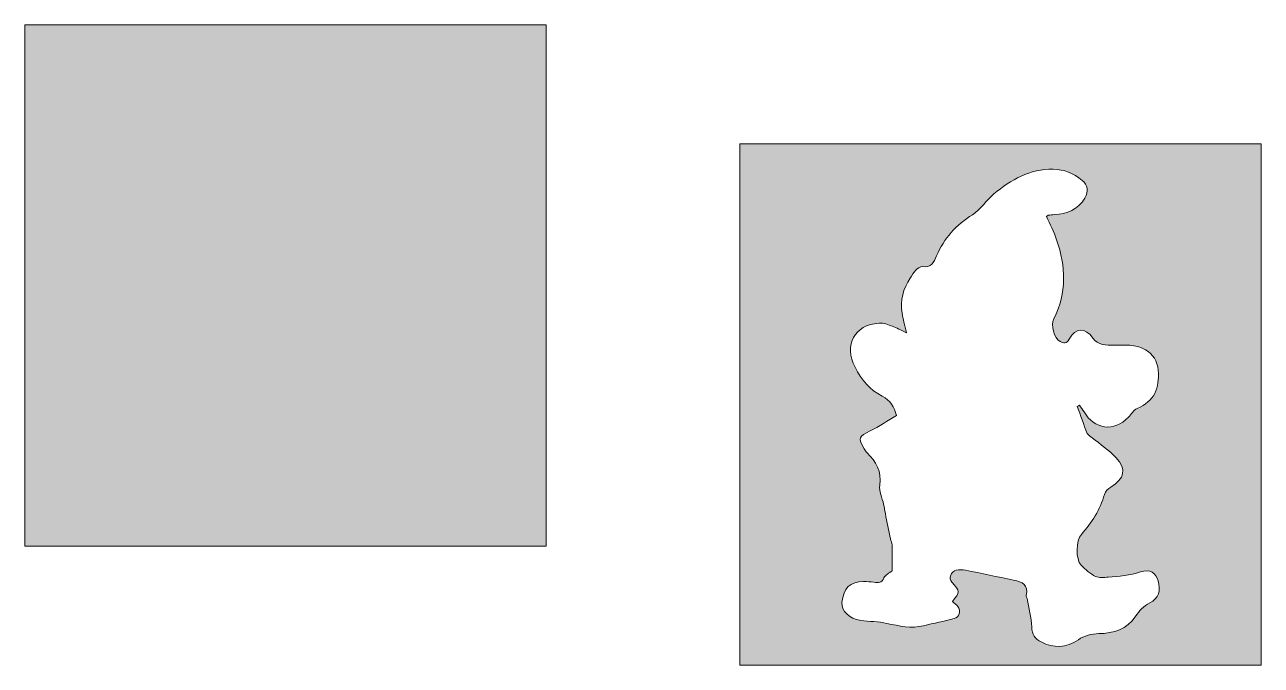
# Model space of a CAD drawing. Header units: inches. Extents: x -142 to 4582, y -2318 to 1360.
# Drawn here: x -142 to 2182, y -1090 to 114 of the extents above; entities that cross this region are included whole.
import ezdxf

# ---------------------------------------------------------------- set-up
doc = ezdxf.new("R2010")
doc.units = ezdxf.units.IN
doc.header["$MEASUREMENT"] = 0
doc.layers.add('Layer 1', color=7, linetype='Continuous')

# ---------------------------------------------------------------- blocks, each defined once
blk = doc.blocks.new('block 3')
at = {"layer": 'Layer 1', "true_color": 0x264847}
h = blk.add_hatch(color=129, dxfattribs=at)
h.dxf.hatch_style = 2
h.paths.add_polyline_path([(837.8, 113.9), (837.8, -865.7), (-141.8, -865.7), (-141.8, 113.9)])
at = {"layer": 'Layer 1', "lineweight": 0}
blk.add_lwpolyline([(837.8, 113.9), (837.8, -865.7), (-141.8, -865.7), (-141.8, 113.9), (837.8, 113.9)], dxfattribs=at)

msp = doc.modelspace()

# ---------------------------------------------------------------- hatches: boundary and pattern name
at = {"layer": 'Layer 1', "true_color": 0xffeed6}
h = msp.add_hatch(color=7, dxfattribs=at)
h.dxf.hatch_style = 2
h.paths.add_polyline_path([(1202.2, -110.2), (1202.2, -1089.8), (2181.8, -1089.8), (2181.8, -110.2)])
edge = h.paths.add_edge_path()
edge.add_spline(control_points=[(1972.5, -972.7), (1960.1, -978.9), (1952.7, -987.2), (1945, -998.7), (1929.3, -1022), (1904.7, -1029.9), (1876.5, -1030.3), (1863.5, -1030.5), (1848.8, -1034.5), (1838.1, -1041.7), (1814.7, -1057.2), (1791.9, -1058.3), (1768, -1046), (1757.2, -1040.5), (1750.8, -1032.3), (1750.5, -1017.7), (1750.3, -999.9), (1744.8, -982.2), (1741.6, -964.5), (1741.2, -962.5), (1739.8, -960.5), (1740.2, -958.8), (1744.4, -939.1), (1732.9, -932.8), (1716.5, -929.6), (1686.4, -923.7), (1656.4, -917), (1626.3, -911.1), (1620.5, -910), (1614.2, -910.1), (1608.5, -911.3), (1598.7, -913.2), (1594, -926.8), (1600.1, -933.6), (1616.2, -951.4), (1616.2, -951.4), (1601.4, -970.2), (1605.3, -973.6), (1609.2, -976.1), (1611.8, -979.5), (1618.2, -987.9), (1614.6, -999.7), (1604.7, -1002.2), (1585.7, -1007), (1566.4, -1011), (1547.4, -1015.6), (1523.8, -1021.2), (1501.3, -1016.2), (1478.3, -1011.1), (1462.3, -1007.6), (1445.5, -1007.7), (1429.1, -1005.4), (1407.5, -1002.5), (1392.2, -987.5), (1393.9, -971.8), (1396.8, -944.6), (1409.1, -932.5), (1434.6, -932.4), (1441, -932.3), (1447.5, -932.8), (1453.8, -933.9), (1462.2, -935.3), (1468.4, -935.1), (1472.8, -925.4), (1475.2, -919.9), (1482.8, -916.7), (1488.4, -912.1), (1488.4, -896.6), (1488.6, -880), (1488.2, -863.5), (1488.1, -859.7), (1485.6, -856.1), (1484.8, -852.3), (1481.5, -836.4), (1478.5, -820.5), (1475.4, -804.6), (1474.2, -798.8), (1473.4, -793), (1472.1, -787.3), (1469.6, -775.2), (1463.3, -762.6), (1465, -751.1), (1468.6, -725.3), (1458.1, -707), (1441.1, -690.3), (1439, -688.2), (1437.3, -685.7), (1435.8, -683.2), (1423.7, -661.8), (1425, -660.1), (1447.1, -649.4), (1463.9, -641.2), (1479.5, -630.4), (1496.3, -620.4), (1491.8, -604.9), (1484.9, -592.1), (1469.5, -584.1), (1446.4, -572.1), (1430.1, -553.4), (1418.4, -529.8), (1397.5, -487.7), (1416.9, -450.4), (1463.5, -446.8), (1471.7, -446.2), (1480.6, -449.9), (1488.7, -452.7), (1496.6, -455.5), (1504, -459.9), (1515.3, -465.3), (1511.7, -449.8), (1508.7, -439), (1506.7, -428.1), (1502.3, -404), (1509.3, -382.4), (1522.1, -362.3), (1525.4, -357.2), (1528.3, -351.6), (1532.5, -347.4), (1535.8, -344.1), (1541.2, -340.2), (1545, -340.7), (1561.8, -343.2), (1566.2, -332.8), (1571.7, -320.1), (1585.9, -287.5), (1608.2, -262.2), (1639.2, -243.1), (1654.7, -233.6), (1665, -215.9), (1679.3, -204), (1711.5, -177.2), (1747, -156.9), (1790.8, -157.6), (1811.2, -158), (1829.6, -164.9), (1845.1, -178.5), (1856, -188), (1857.6, -198.7), (1850.2, -211.7), (1837.4, -234.1), (1816.9, -241.4), (1793, -243), (1789.1, -243.3), (1785.2, -243.6), (1781.3, -244), (1780.9, -244.1), (1780.6, -244.7), (1778.4, -246.6), (1784.6, -260.6), (1792.1, -274.9), (1797.3, -290.1), (1814.3, -340.1), (1817.1, -389.9), (1792.1, -438.6), (1786, -450.4), (1792.4, -474.9), (1803.8, -481.3), (1810, -484.8), (1816.2, -486.2), (1820.9, -477.1), (1832.5, -454.7), (1851.5, -454.5), (1865.4, -475), (1874.6, -488.5), (1890.5, -488.7), (1904.7, -488.4), (1925.1, -487.9), (1945.5, -486.2), (1964.1, -497), (1978.7, -505.6), (1986.5, -517.8), (1988.1, -535.5), (1991.1, -568.9), (1980.9, -593.6), (1948.4, -607.3), (1941.8, -610.1), (1937.4, -618.2), (1932, -623.8), (1904.9, -651.7), (1868.2, -647.1), (1848.7, -613.5), (1846.1, -609.1), (1842.9, -605.2), (1840, -601.1), (1838.7, -601.9), (1837.4, -602.7), (1836.1, -603.5), (1842.3, -620.4), (1848.1, -637.4), (1854.8, -654), (1856.2, -657.5), (1861, -659.7), (1864.3, -662.5), (1879.2, -674.7), (1895.7, -685.5), (1908.7, -699.6), (1929.3, -721.8), (1924.9, -739.5), (1898.9, -754.8), (1894, -757.7), (1888.9, -763.2), (1887.3, -768.6), (1878.9, -797.3), (1863.7, -821.8), (1843.7, -843.8), (1833.6, -854.9), (1832.8, -891.3), (1843.2, -901.9), (1851.2, -910), (1860.4, -917.8), (1870.5, -922.9), (1877, -926.1), (1886, -924.7), (1893.9, -924.3), (1914.5, -923.2), (1934.6, -920.7), (1954.9, -914.2), (1973.1, -908.4), (1983.4, -916.9), (1987.9, -930.9), (1993.6, -948.9), (1989.1, -964.5), (1972.5, -972.7)], knot_values=[0, 0, 0, 0, 1, 1, 1, 2, 2, 2, 3, 3, 3, 4, 4, 4, 5, 5, 5, 6, 6, 6, 7, 7, 7, 8, 8, 8, 9, 9, 9, 10, 10, 10, 11, 11, 11, 12, 12, 12, 13, 13, 13, 14, 14, 14, 15, 15, 15, 16, 16, 16, 17, 17, 17, 18, 18, 18, 19, 19, 19, 20, 20, 20, 21, 21, 21, 22, 22, 22, 23, 23, 23, 24, 24, 24, 25, 25, 25, 26, 26, 26, 27, 27, 27, 28, 28, 28, 29, 29, 29, 30, 30, 30, 31, 31, 31, 32, 32, 32, 33, 33, 33, 34, 34, 34, 35, 35, 35, 36, 36, 36, 37, 37, 37, 38, 38, 38, 39, 39, 39, 40, 40, 40, 41, 41, 41, 42, 42, 42, 43, 43, 43, 44, 44, 44, 45, 45, 45, 46, 46, 46, 47, 47, 47, 48, 48, 48, 49, 49, 49, 50, 50, 50, 51, 51, 51, 52, 52, 52, 53, 53, 53, 54, 54, 54, 55, 55, 55, 56, 56, 56, 57, 57, 57, 58, 58, 58, 59, 59, 59, 60, 60, 60, 61, 61, 61, 62, 62, 62, 63, 63, 63, 64, 64, 64, 65, 65, 65, 66, 66, 66, 67, 67, 67, 68, 68, 68, 69, 69, 69, 70, 70, 70, 71, 71, 71, 72, 72, 72, 73, 73, 73, 74, 74, 74, 74], degree=3, periodic=1)

# ---------------------------------------------------------------- linework, layer by layer
at = {"layer": 'Layer 1', "lineweight": 0}
msp.add_lwpolyline([(1202.2, -110.2), (1202.2, -1089.8), (2181.8, -1089.8), (2181.8, -110.2), (1202.2, -110.2)], dxfattribs=at)
msp.add_open_spline([(1972.5, -972.7), (1960.1, -978.9), (1952.7, -987.2), (1945, -998.7), (1929.3, -1022), (1904.7, -1029.9), (1876.5, -1030.3), (1863.5, -1030.5), (1848.8, -1034.5), (1838.1, -1041.7), (1814.7, -1057.2), (1791.9, -1058.3), (1768, -1046), (1757.2, -1040.5), (1750.8, -1032.3), (1750.5, -1017.7), (1750.3, -999.9), (1744.8, -982.2), (1741.6, -964.5), (1741.2, -962.5), (1739.8, -960.5), (1740.2, -958.8), (1744.4, -939.1), (1732.9, -932.8), (1716.5, -929.6), (1686.4, -923.7), (1656.4, -917), (1626.3, -911.1), (1620.5, -910), (1614.2, -910.1), (1608.5, -911.3), (1598.7, -913.2), (1594, -926.8), (1600.1, -933.6), (1616.2, -951.4), (1616.2, -951.4), (1601.4, -970.2), (1605.3, -973.6), (1609.2, -976.1), (1611.8, -979.5), (1618.2, -987.9), (1614.6, -999.7), (1604.7, -1002.2), (1585.7, -1007), (1566.4, -1011), (1547.4, -1015.6), (1523.8, -1021.2), (1501.3, -1016.2), (1478.3, -1011.1), (1462.3, -1007.6), (1445.5, -1007.7), (1429.1, -1005.4), (1407.5, -1002.5), (1392.2, -987.5), (1393.9, -971.8), (1396.8, -944.6), (1409.1, -932.5), (1434.6, -932.4), (1441, -932.3), (1447.5, -932.8), (1453.8, -933.9), (1462.2, -935.3), (1468.4, -935.1), (1472.8, -925.4), (1475.2, -919.9), (1482.8, -916.7), (1488.4, -912.1), (1488.4, -896.6), (1488.6, -880), (1488.2, -863.5), (1488.1, -859.7), (1485.6, -856.1), (1484.8, -852.3), (1481.5, -836.4), (1478.5, -820.5), (1475.4, -804.6), (1474.2, -798.8), (1473.4, -793), (1472.1, -787.3), (1469.6, -775.2), (1463.3, -762.6), (1465, -751.1), (1468.6, -725.3), (1458.1, -707), (1441.1, -690.3), (1439, -688.2), (1437.3, -685.7), (1435.8, -683.2), (1423.7, -661.8), (1425, -660.1), (1447.1, -649.4), (1463.9, -641.2), (1479.5, -630.4), (1496.3, -620.4), (1491.8, -604.9), (1484.9, -592.1), (1469.5, -584.1), (1446.4, -572.1), (1430.1, -553.4), (1418.4, -529.8), (1397.5, -487.7), (1416.9, -450.4), (1463.5, -446.8), (1471.7, -446.2), (1480.6, -449.9), (1488.7, -452.7), (1496.6, -455.5), (1504, -459.9), (1515.3, -465.3), (1511.7, -449.8), (1508.7, -439), (1506.7, -428.1), (1502.3, -404), (1509.3, -382.4), (1522.1, -362.3), (1525.4, -357.2), (1528.3, -351.6), (1532.5, -347.4), (1535.8, -344.1), (1541.2, -340.2), (1545, -340.7), (1561.8, -343.2), (1566.2, -332.8), (1571.7, -320.1), (1585.9, -287.5), (1608.2, -262.2), (1639.2, -243.1), (1654.7, -233.6), (1665, -215.9), (1679.3, -204), (1711.5, -177.2), (1747, -156.9), (1790.8, -157.6), (1811.2, -158), (1829.6, -164.9), (1845.1, -178.5), (1856, -188), (1857.6, -198.7), (1850.2, -211.7), (1837.4, -234.1), (1816.9, -241.4), (1793, -243), (1789.1, -243.3), (1785.2, -243.6), (1781.3, -244), (1780.9, -244.1), (1780.6, -244.7), (1778.4, -246.6), (1784.6, -260.6), (1792.1, -274.9), (1797.3, -290.1), (1814.3, -340.1), (1817.1, -389.9), (1792.1, -438.6), (1786, -450.4), (1792.4, -474.9), (1803.8, -481.3), (1810, -484.8), (1816.2, -486.2), (1820.9, -477.1), (1832.5, -454.7), (1851.5, -454.5), (1865.4, -475), (1874.6, -488.5), (1890.5, -488.7), (1904.7, -488.4), (1925.1, -487.9), (1945.5, -486.2), (1964.1, -497), (1978.7, -505.6), (1986.5, -517.8), (1988.1, -535.5), (1991.1, -568.9), (1980.9, -593.6), (1948.4, -607.3), (1941.8, -610.1), (1937.4, -618.2), (1932, -623.8), (1904.9, -651.7), (1868.2, -647.1), (1848.7, -613.5), (1846.1, -609.1), (1842.9, -605.2), (1840, -601.1), (1838.7, -601.9), (1837.4, -602.7), (1836.1, -603.5), (1842.3, -620.4), (1848.1, -637.4), (1854.8, -654), (1856.2, -657.5), (1861, -659.7), (1864.3, -662.5), (1879.2, -674.7), (1895.7, -685.5), (1908.7, -699.6), (1929.3, -721.8), (1924.9, -739.5), (1898.9, -754.8), (1894, -757.7), (1888.9, -763.2), (1887.3, -768.6), (1878.9, -797.3), (1863.7, -821.8), (1843.7, -843.8), (1833.6, -854.9), (1832.8, -891.3), (1843.2, -901.9), (1851.2, -910), (1860.4, -917.8), (1870.5, -922.9), (1877, -926.1), (1886, -924.7), (1893.9, -924.3), (1914.5, -923.2), (1934.6, -920.7), (1954.9, -914.2), (1973.1, -908.4), (1983.4, -916.9), (1987.9, -930.9), (1993.6, -948.9), (1989.1, -964.5), (1972.5, -972.7)], degree=3, knots=[0, 0, 0, 0, 1, 1, 1, 2, 2, 2, 3, 3, 3, 4, 4, 4, 5, 5, 5, 6, 6, 6, 7, 7, 7, 8, 8, 8, 9, 9, 9, 10, 10, 10, 11, 11, 11, 12, 12, 12, 13, 13, 13, 14, 14, 14, 15, 15, 15, 16, 16, 16, 17, 17, 17, 18, 18, 18, 19, 19, 19, 20, 20, 20, 21, 21, 21, 22, 22, 22, 23, 23, 23, 24, 24, 24, 25, 25, 25, 26, 26, 26, 27, 27, 27, 28, 28, 28, 29, 29, 29, 30, 30, 30, 31, 31, 31, 32, 32, 32, 33, 33, 33, 34, 34, 34, 35, 35, 35, 36, 36, 36, 37, 37, 37, 38, 38, 38, 39, 39, 39, 40, 40, 40, 41, 41, 41, 42, 42, 42, 43, 43, 43, 44, 44, 44, 45, 45, 45, 46, 46, 46, 47, 47, 47, 48, 48, 48, 49, 49, 49, 50, 50, 50, 51, 51, 51, 52, 52, 52, 53, 53, 53, 54, 54, 54, 55, 55, 55, 56, 56, 56, 57, 57, 57, 58, 58, 58, 59, 59, 59, 60, 60, 60, 61, 61, 61, 62, 62, 62, 63, 63, 63, 64, 64, 64, 65, 65, 65, 66, 66, 66, 67, 67, 67, 68, 68, 68, 69, 69, 69, 70, 70, 70, 71, 71, 71, 72, 72, 72, 73, 73, 73, 74, 74, 74, 74], dxfattribs=at)

# ---------------------------------------------------------------- block references
at = {"layer": 'Layer 1'}
msp.add_blockref('block 3', (0, 0), dxfattribs=at)

doc.saveas('drawing.dxf')
